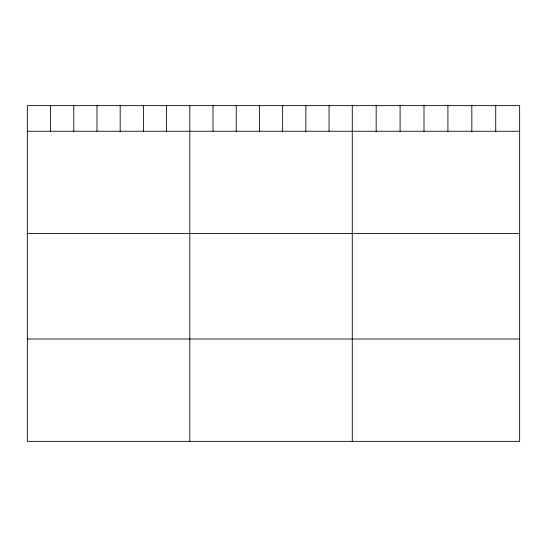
<?xml version="1.0" encoding="UTF-8"?>
<svg xmlns="http://www.w3.org/2000/svg" width="547" height="547" viewBox="0 0 547 547"><rect width="100%" height="100%" fill="white"/><g stroke="black" fill="none" stroke-linecap="round" stroke-linejoin="round"><path stroke-width="0.82" d="M519.65 131.246L519.65 441.347L27.35 441.347L27.35 105.653L519.65 105.653L519.65 131.246L27.35 131.246M27.35 233.576L519.65 233.576M27.35 339.01L519.65 339.01M495.739 105.653L495.739 131.246M471.829 105.653L471.829 131.246M447.918 105.653L447.918 131.246M424 105.653L424 131.246M400.089 105.653L400.089 131.246M376.179 105.653L376.179 131.246M352.268 105.653L352.268 441.347M329.062 105.653L329.062 131.246M305.848 105.653L305.848 131.246M282.642 105.653L282.642 131.246M259.435 105.653L259.435 131.246M236.229 105.653L236.229 131.246M213.015 105.653L213.015 131.246M189.809 105.653L189.809 441.347M166.603 105.653L166.603 131.246M143.389 105.653L143.389 131.246M120.183 105.653L120.183 131.246M96.976 105.653L96.976 131.246M73.77 105.653L73.77 131.246M50.556 105.653L50.556 131.246"/></g></svg>
